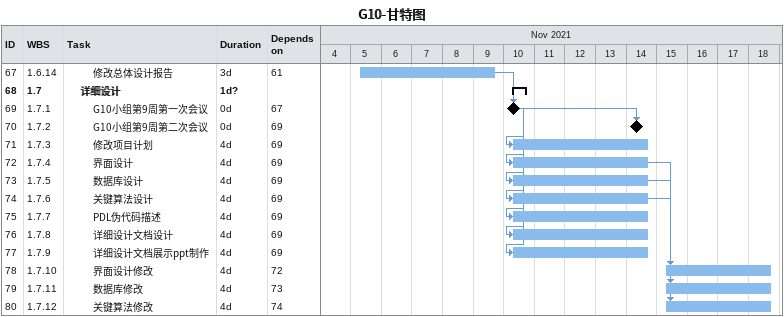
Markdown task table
G10-甘特图

| ID | WBS | Task | Duration | Start | Finish | Predecessors |
|---|---|---|---|---|---|---|
| 67 | 1.6.14 | 修改总体设计报告 | 3d | 2021-11-05 | 2021-11-09 | 61 |
| 68 | 1.7 | **详细设计** | 1d? | 2021-11-10 | 2021-11-10 |  |
| 69 | 1.7.1 | G10小组第9周第一次会议 | 0d | 2021-11-10 | 2021-11-10 | 67 |
| 70 | 1.7.2 | G10小组第9周第二次会议 | 0d | 2021-11-14 | 2021-11-14 | 69 |
| 71 | 1.7.3 | 修改项目计划 | 4d | 2021-11-10 | 2021-11-14 | 69 |
| 72 | 1.7.4 | 界面设计 | 4d | 2021-11-10 | 2021-11-14 | 69 |
| 73 | 1.7.5 | 数据库设计 | 4d | 2021-11-10 | 2021-11-14 | 69 |
| 74 | 1.7.6 | 关键算法设计 | 4d | 2021-11-10 | 2021-11-14 | 69 |
| 75 | 1.7.7 | PDL伪代码描述 | 4d | 2021-11-10 | 2021-11-14 | 69 |
| 76 | 1.7.8 | 详细设计文档设计 | 4d | 2021-11-10 | 2021-11-14 | 69 |
| 77 | 1.7.9 | 详细设计文档展示ppt制作 | 4d | 2021-11-10 | 2021-11-14 | 69 |
| 78 | 1.7.10 | 界面设计修改 | 4d | 2021-11-15 | 2021-11-18 | 72 |
| 79 | 1.7.11 | 数据库修改 | 4d | 2021-11-15 | 2021-11-18 | 73 |
| 80 | 1.7.12 | 关键算法修改 | 4d | 2021-11-15 | 2021-11-18 | 74 |
